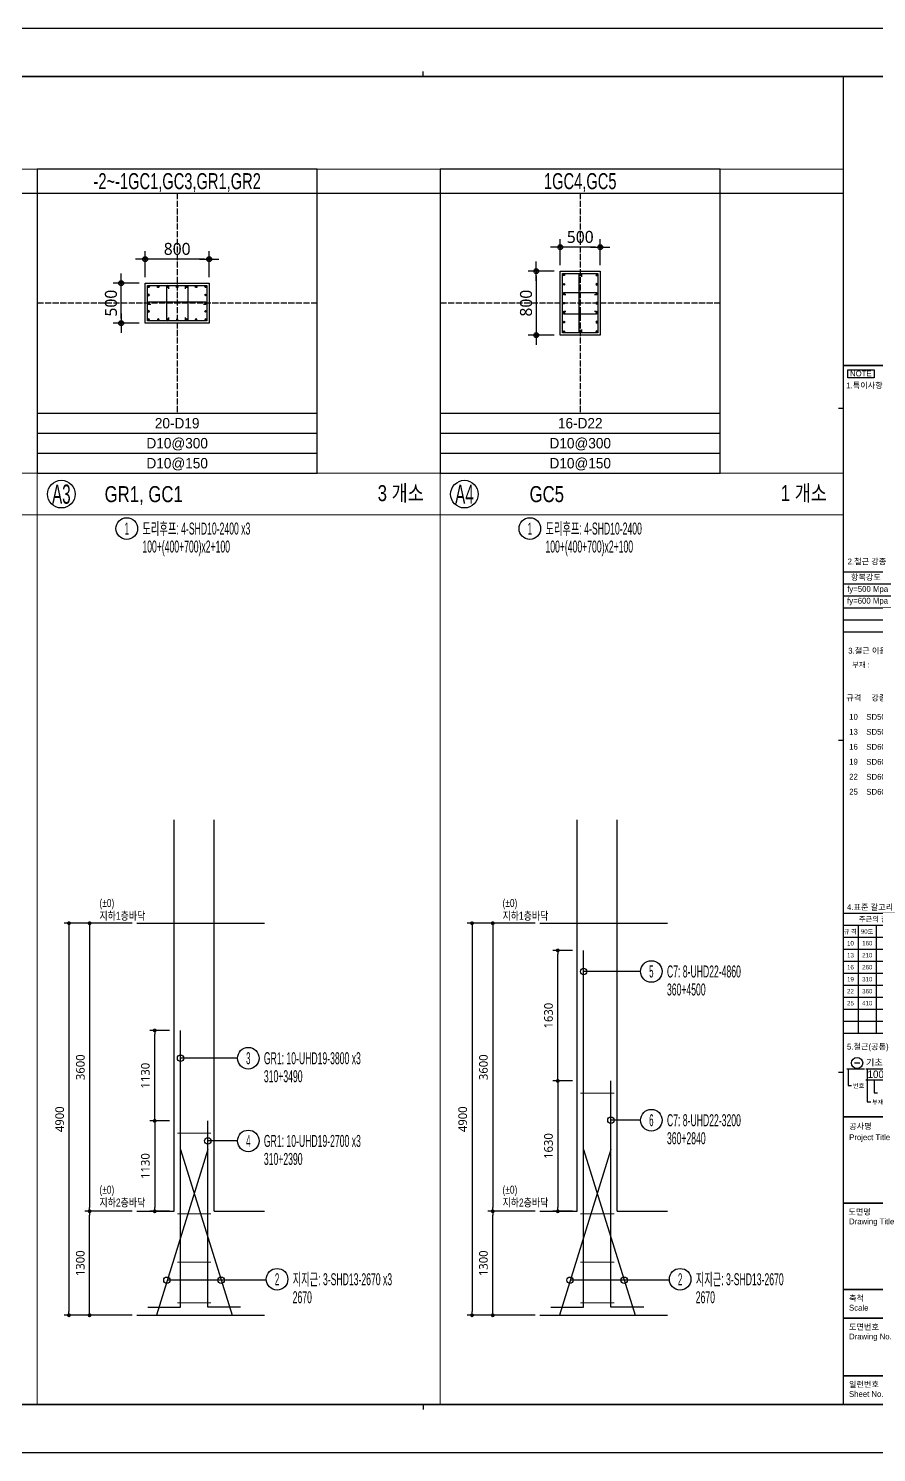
# Model space of a CAD drawing. Header units: millimetres. Extents: x 317501 to 814054, y -400799 to -14117.
# Drawn here: x 484742 to 495340, y -276652 to -258854 of the extents above; entities that cross this region are included whole.
import ezdxf
from ezdxf.enums import TextEntityAlignment as Align

# ---------------------------------------------------------------- set-up
doc = ezdxf.new("R2010")
doc.units = ezdxf.units.MM
doc.header["$LTSCALE"] = 38
doc.linetypes.add('HID', pattern=[2.5, 2, -0.5])
doc.layers.get('Defpoints').update_dxf_attribs({"color": 145})
for name, color, linetype in [('254', 254, 'Continuous'), ('AMAC-NO', 5, 'Continuous'), ('BAR', 2, 'Continuous'), ('BARR', 1, 'Continuous'), ('DIM', 7, 'Continuous'), ('EL4', 4, 'Continuous'), ('EL7', 7, 'Continuous'), ('EL8', 8, 'Continuous'), ('HOOP', 2, 'Continuous'), ('LEAD7', 7, 'Continuous'), ('RP_TAG', 7, 'Continuous'), ('XDIM', 7, 'Continuous'), ('XSTRUCT', 2, 'Continuous')]:
    doc.layers.add(name, color=color, linetype=linetype)
doc.layers.add('DEFPOINT', color=144, linetype='Continuous', plot=False)
for name, color, linetype, lineweight in [('Main Bar', 7, 'Continuous', 0), ('TEXT', 3, 'Continuous', 9), ('XTITLE', 22, 'Continuous', 0)]:
    doc.layers.add(name, color=color, linetype=linetype, lineweight=lineweight)
doc.styles.add('HYULL', font='Dotum.ttf')
doc.styles.add('ROMANS', font='malgun.ttf')
doc.styles.add('RPWK1', font='Dotum.ttf', dxfattribs={"bigfont": 'whgtxt.shx'})
doc.styles.add('XRebarSheet', font='Hmkmrhd_0.ttf')
doc.styles.add('돋음', font='Dotum.ttf')
doc.styles.add('맑은고딕', font='malgun.ttf')
doc.dimstyles.new('60(SUB-1.8)', dxfattribs={"dimscale": 60, "dimtxt": 1.8, "dimasz": 0.8, "dimexe": 1, "dimexo": 1, "dimgap": 1, "dimtad": 1, "dimdec": 0, "dimzin": 0, "dimdsep": 46, "dimtxsty": 'ROMANS', "dimblk": 'DOT', "dimcen": 1, "dimdle": 2, "dimclrd": 6, "dimclre": 6, "dimclrt": 7, "dimazin": 0, "dimtfac": 1, "dimtdec": 0, "dimtix": 1, "dimtmove": 2, "dimatfit": 3, "dimldrblk": 'DIMDOT', "dimfxl": 0, "dimtolj": 1, "dimtzin": 0, "dimarcsym": 0})
doc.dimstyles.new('DIM_30', dxfattribs={"dimscale": 30, "dimtxt": 3, "dimasz": 1.2, "dimexe": 2, "dimexo": 1.5, "dimgap": 1, "dimtad": 1, "dimdec": 0, "dimdsep": 46, "dimtxsty": '맑은고딕', "dimblk1": 'DIMDOT', "dimblk2": 'DIMDOT', "dimsah": 1, "dimcen": 1, "dimdle": 2, "dimclrd": 7, "dimclre": 7, "dimclrt": 3, "dimadec": 0, "dimazin": 0, "dimtfac": 1, "dimtdec": 0, "dimtix": 1, "dimtmove": 2, "dimatfit": 3, "dimldrblk": 'DIMDOT', "dimfxl": 0, "dimtolj": 1, "dimarcsym": 0})

# ---------------------------------------------------------------- blocks, each defined once
blk = doc.blocks.new('dhs_sheet2e')
at = {"color": 7}
for p, q in [((55508.9, 57331.7), (55508.9, 57531.5)), ((73013.1, 43498.2), (72813.3, 43498.2)), ((73013.1, 36694), (81003.6, 36694)), ((73013.1, 36194.6), (81003.6, 36194.6)), ((73013.1, 35695.2), (81003.6, 35695.2)), ((73013.1, 35195.8), (81003.6, 35195.8)), ((73013.1, 34696.4), (81003.6, 34696.4)), ((73013.1, 34197), (81003.6, 34197)), ((73013.1, 29664.7), (72813.3, 29664.7)), ((73477.6, 16230.5), (73697, 16230.5)), ((73013.1, 15831.2), (72813.3, 15831.2)), ((55508.9, 1997.6), (55508.9, 1797.9))]:
    blk.add_line(p, q, dxfattribs=at)
at = {"color": 7, "ltscale": 2}
for p, q in [((73013.1, 22471.6), (81003.6, 22471.6)), ((73013.1, 21972.2), (81003.6, 21972.2)), ((73637.3, 21972.2), (73637.3, 17477.6)), ((74386.4, 21972.2), (74386.4, 17477.6)), ((73013.1, 21472.8), (75135.6, 21472.8)), ((73013.1, 17477.6), (81003.6, 17477.6))]:
    blk.add_line(p, q, dxfattribs=at)
at = {"color": 1, "ltscale": 2}
for p, q in [((73160.8, 15979.6), (73897.2, 15979.6)), ((73217.3, 15979.6), (73217.3, 15288.3)), ((73955, 15979.6), (74769.1, 15979.6)), ((73955, 15525.5), (75020.4, 15525.5)), ((74011.5, 15979.6), (74011.5, 14611.4)), ((74296, 15525.5), (74296, 14991.1)), ((73217.3, 15288.3), (73361.3, 15288.3)), ((74296, 14991.1), (74440, 14991.1)), ((74011.5, 14611.4), (74155.5, 14611.4))]:
    blk.add_line(p, q, dxfattribs=at)
at = {"color": 30}
for p, q in [((73013.1, 6791.9), (81003.6, 6791.9)), ((73013.1, 5593.3), (81003.6, 5593.3)), ((73013.1, 3196.2), (81003.6, 3196.2))]:
    blk.add_line(p, q, dxfattribs=at)
at = {"color": 7}
for points in [[(84000, 0), (84000, 59329.4), (0, 59329.4), (0, 0)], [(73208.2, 45108.5), (74292.8, 45108.5), (74292.8, 44775), (73208.2, 44775)]]:
    blk.add_lwpolyline(points, close=True, dxfattribs=at)
at = {"color": 30, "const_width": 64.9}
blk.add_lwpolyline([(81003.6, 57331.7), (2996.4, 57331.7), (2996.4, 1997.6), (81003.6, 1997.6)], close=True, dxfattribs=at)
at = {"color": 30}
for points, const_width in [([(73013.1, 1997.6), (73013.1, 57331.7)], 64.9), ([(73013.1, 45291.6), (81003.6, 45291.6)], 64.9), ([(73013.1, 37482.7), (81003.6, 37482.7)], 1.25), ([(73013.1, 13983.4), (81003.6, 13983.4)], 64.9), ([(73013.1, 10387.6), (81003.6, 10387.6)], 64.9), ([(73013.1, 6791.9), (81003.6, 6791.9)], 64.9), ([(73013.1, 5593.3), (81003.6, 5593.3)], 64.9), ([(73013.1, 3196.2), (81003.6, 3196.2)], 64.9)]:
    blk.add_lwpolyline(points, dxfattribs=dict(at, const_width=const_width))
at = {"ltscale": 2, "const_width": 1.25}
for points in [[(73013.1, 36694), (73013.1, 34197)], [(73013.1, 33114.4), (73013.1, 32518)], [(73013.1, 31595.4), (73013.1, 23480)]]:
    blk.add_lwpolyline(points, dxfattribs=at)
at = {"color": 7, "const_width": 1.25}
for points in [[(73013.1, 33114.4), (81003.6, 33114.4)], [(73013.1, 32518), (81003.6, 32518)], [(73013.1, 31920), (81003.6, 31920)], [(73839.2, 31920), (73839.2, 23480)], [(73013.1, 30971.1), (81003.6, 30971.1)], [(73013.1, 30346.9), (81003.6, 30346.9)], [(73013.1, 29722.6), (81003.6, 29722.6)], [(73013.1, 29098.3), (81003.6, 29098.3)], [(73013.1, 28474.1), (81003.6, 28474.1)], [(73013.1, 27849.8), (81003.6, 27849.8)], [(73013.1, 27225.6), (81003.6, 27225.6)], [(73013.1, 26601.3), (81003.6, 26601.3)], [(73013.1, 25977.1), (81003.6, 25977.1)], [(73013.1, 25352.8), (81003.6, 25352.8)], [(73013.1, 24728.5), (81003.6, 24728.5)], [(73013.1, 24104.3), (81003.6, 24104.3)], [(73013.1, 23480), (81003.6, 23480)]]:
    blk.add_lwpolyline(points, dxfattribs=at)
at = {"color": 7, "linetype": 'Continuous'}
blk.add_circle((73588.4, 16228.7), 234.1, dxfattribs=at).dxf.unprotected_set("ltscale", 0)
at = {"color": 7, "style": 'XRebarSheet'}
for s, height, p in [('1.특이사항', 242.71, (73135.9, 44335.3)), ('NOTE', 242.71, (73292, 44833.7)), ('2.철근 강종', 242.71, (73193, 37000.1)), ('3.철근 이음/정착 길이', 242.711, (73219.2, 33284.8)), ('4.표준 갈고리', 242.71, (73168.2, 22602.8)), ('5.철근(공통)', 242.71, (73167, 16788))]:
    blk.add_text(s, height=height, dxfattribs=at).set_placement(p)
at = {"color": 3}
for s, height, style, p in [('항복강도', 242.71, 'XRebarSheet', (73329, 36346.4)), ('부재 :', 220, 'XRebarSheet', (73378.9, 32707.9)), ('규격', 242.71, 'XRebarSheet', (73138.4, 31320.7)), ('강종', 242.71, 'XRebarSheet', (74182, 31320.7)), ('주근의 갈고리 길이', 217.47, 'XRebarSheet', (73661.6, 22115.7)), ('규 격', 184.85, 'XRebarSheet', (73024.7, 21609.3)), ('90도', 184.85, 'XRebarSheet', (73743.9, 21612.7)), ('기초 : 1', 271.84, 'HYULL', (73958.2, 16112.5)), ('번호', 181.22, 'XRebarSheet', (73421.4, 15184.8)), ('부재명', 181.22, 'XRebarSheet', (74215.6, 14507.8))]:
    blk.add_text(s, height=height, dxfattribs=dict(at, style=style)).set_placement(p)
at = {"color": 3, "linetype": 'Continuous', "style": 'HYULL'}
e = blk.add_text('1000', height=312.13, dxfattribs=at)
e.set_placement((74023.5, 15760.5), align=Align.MIDDLE_LEFT)
e.dxf.unprotected_set("ltscale", 0)
at = {"color": 7, "style": 'XRebarSheet'}
for s, height, p in [('공사명', 241.63, (73259, 13591.6)), ('Project Title', 241.632, (73259, 13135.1)), ('도면명', 241.63, (73225, 10028.1)), ('Drawing Title', 241.632, (73252.8, 9628.5)), ('축척', 241.63, (73252.8, 6432.3)), ('Scale', 241.63, (73252.8, 6032.8)), ('도면번호', 241.63, (73252.8, 5233.8)), ('Drawing No.', 241.632, (73252.8, 4834.2)), ('일련번호', 241.63, (73252.8, 2836.6)), ('Sheet No.', 241.63, (73252.8, 2437.1))]:
    blk.add_text(s, height=height, dxfattribs=at).set_placement(p, align=Align.MIDDLE_LEFT)
blk = doc.blocks.new('zdfgarse')
at = {"color": 7, "ltscale": 2}
for p, q in [((18253, 5243), (18784, 5243)), ((18253, 5118), (18784, 5118)), ((18253, 4994), (18784, 4994)), ((18253, 4869), (18784, 4869)), ((18253, 4744), (18784, 4744)), ((18253, 4619), (18784, 4619)), ((18253, 4494), (18784, 4494))]:
    blk.add_line(p, q, dxfattribs=at)
at = {"color": 255, "xscale": 0.25, "yscale": 0.25, "zscale": 0.25}
blk.add_blockref('dhs_sheet2e', (0, 0), dxfattribs=at)
at = {"color": 3, "style": 'XRebarSheet'}
for s, p in [('fy=600 Mpa', (18293, 8842)), ('fy=500 Mpa', (18294, 8964))]:
    blk.add_text(s, height=60.7, dxfattribs=at).set_placement(p)
for s, height, p in [('10', 60.7, (18360, 7663)), ('SD500', 60.7, (18617, 7662)), ('13', 60.7, (18360, 7507)), ('SD500', 60.7, (18617, 7506)), ('16', 60.7, (18360, 7351)), ('SD600', 60.7, (18617, 7350)), ('19', 60.7, (18360, 7195)), ('SD600', 60.7, (18617, 7194)), ('22', 60.7, (18360, 7039)), ('SD600', 60.7, (18617, 7038)), ('25', 60.7, (18360, 6883)), ('SD600', 60.7, (18617, 6882)), ('10', 46.2, (18328, 5304)), ('13', 46.2, (18328, 5180)), ('210', 46.2, (18503, 5180)), ('160', 46.2, (18503, 5305)), ('16', 46.2, (18328, 5055)), ('260', 46.2, (18503, 5055)), ('19', 46.2, (18328, 4930)), ('310', 46.2, (18503, 4930)), ('22', 46.2, (18328, 4805)), ('360', 46.2, (18503, 4805)), ('25', 46.2, (18328, 4680)), ('410', 46.2, (18503, 4681))]:
    blk.add_text(s, height=height, dxfattribs=at).set_placement(p, align=Align.MIDDLE_CENTER)
blk = doc.blocks.new('DIMDOT')
at = {"layer": 'DIM', "linetype": 'Continuous'}
blk.add_line((-2, 0), (2, 0), dxfattribs=at)
for radius in [0.5, 0.25]:
    blk.add_circle((0, 0), radius, dxfattribs=at)
blk = doc.blocks.new('*D1324')
at = {"layer": 'Defpoints', "color": 0, "transparency": 16777216}
for p in [(507300, -134614), (507600, -134614), (507600, -135114)]:
    blk.add_point(p, dxfattribs=at)
at = {"layer": 'DIM', "color": 7, "lineweight": -2, "transparency": 16777216}
for p, q in [((507525, -134614), (507200, -134614)), ((507300, -135054), (507300, -134674)), ((507525, -135114), (507200, -135114))]:
    blk.add_line(p, q, dxfattribs=at)
at = {"layer": 'DIM', "color": 7, "lineweight": -2, "transparency": 16777216, "xscale": 60, "yscale": 60, "zscale": 60}
for p, rotation in [((507300, -134614), 90), ((507300, -135114), 270)]:
    blk.add_blockref('DIMDOT', p, dxfattribs=dict(at, rotation=rotation))
at = {"layer": 'DIM', "color": 3, "transparency": 16777216, "insert": (507173, -134864), "char_height": 150, "attachment_point": 5, "rotation": 90, "style": '맑은고딕'}
blk.add_mtext('\\A1;500', dxfattribs=at)
blk = doc.blocks.new('*D1325')
at = {"layer": 'Defpoints', "color": 0, "transparency": 16777216}
for p in [(507600, -134314), (507600, -134614), (508400, -134614)]:
    blk.add_point(p, dxfattribs=at)
at = {"layer": 'DIM', "color": 7, "lineweight": -2, "transparency": 16777216}
for p, q in [((507600, -134539), (507600, -134214)), ((508340, -134314), (507660, -134314)), ((508400, -134539), (508400, -134214))]:
    blk.add_line(p, q, dxfattribs=at)
at = {"layer": 'DIM', "color": 7, "lineweight": -2, "transparency": 16777216, "xscale": 60, "yscale": 60, "zscale": 60, "rotation": 180}
blk.add_blockref('DIMDOT', (507600, -134314), dxfattribs=at)
at = {"layer": 'DIM', "color": 7, "lineweight": -2, "transparency": 16777216, "xscale": 60, "yscale": 60, "zscale": 60}
blk.add_blockref('DIMDOT', (508400, -134314), dxfattribs=at)
at = {"layer": 'DIM', "color": 3, "transparency": 16777216, "insert": (508000, -134187), "char_height": 150, "attachment_point": 5, "style": '맑은고딕'}
blk.add_mtext('\\A1;800', dxfattribs=at)
blk = doc.blocks.new('BAR')
at = {"layer": 'BARR'}
h = blk.add_hatch(color=256, dxfattribs=at)
edge = h.paths.add_edge_path()
edge.add_arc((0, 0), 15, 0, 360)
blk.add_circle((0, 0), 15, dxfattribs=at)
blk = doc.blocks.new('보')
at = {"layer": 'DEFPOINT', "linetype": 'HID'}
for p, q in [((1750, -300), (1750, -3050)), ((3500, -1675), (0, -1675))]:
    blk.add_line(p, q, dxfattribs=at)
at = {"layer": 'EL7'}
for p, q in [((0, -300), (3500, -300)), ((0, -3050), (3500, -3050))]:
    blk.add_line(p, q, dxfattribs=at)
blk.add_lwpolyline([(0, 0), (0, -3800), (3500, -3800), (3500, 0)], close=True, dxfattribs=at)
at = {"layer": 'EL8'}
for p, q in [((0, -3300), (3500, -3300)), ((0, -3550), (3500, -3550))]:
    blk.add_line(p, q, dxfattribs=at)
blk = doc.blocks.new('_Dot')
at = {"color": 0, "linetype": 'ByBlock', "lineweight": -2}
blk.add_line((-0.5, 0), (-1, 0), dxfattribs=at)
at = {"color": 0, "linetype": 'ByBlock', "const_width": 0.5}
blk.add_lwpolyline([(-0.25, 0, 1), (0.25, 0, 1)], format="xyb", close=True, dxfattribs=at)
blk = doc.blocks.new('*D1508')
at = {"layer": 'Defpoints', "color": 0, "linetype": 'Continuous', "transparency": 16777216}
for p in [(486096, -270037), (485248, -274937), (486096, -274937)]:
    blk.add_point(p, dxfattribs=at).dxf.unprotected_set("ltscale", 0)
at = {"layer": 'XDIM', "color": 6, "linetype": 'Continuous', "lineweight": -2, "transparency": 16777216}
for p, q in [((486036, -270037), (485188, -270037)), ((485248, -270085), (485248, -274889)), ((486036, -274937), (485188, -274937))]:
    blk.add_line(p, q, dxfattribs=at).dxf.unprotected_set("ltscale", 0)
at = {"layer": 'XDIM', "color": 6, "linetype": 'Continuous', "lineweight": -2, "transparency": 16777216, "xscale": 48, "yscale": 48, "zscale": 48}
for p, rotation in [((485248, -270037), 90), ((485248, -274937), 270)]:
    blk.add_blockref('_Dot', p, dxfattribs=dict(at, rotation=rotation)).dxf.unprotected_set("ltscale", 0)
at = {"layer": 'XDIM', "color": 7, "linetype": 'Continuous', "transparency": 16777216, "insert": (485132, -272487), "char_height": 108, "attachment_point": 5, "rotation": 90, "style": 'ROMANS'}
blk.add_mtext('\\A1;4900', dxfattribs=at).dxf.unprotected_set("ltscale", 0)
blk = doc.blocks.new('*D1509')
at = {"layer": 'Defpoints', "color": 0, "linetype": 'Continuous', "transparency": 16777216}
for p in [(486096, -270037), (485506, -273637), (486096, -273637)]:
    blk.add_point(p, dxfattribs=at).dxf.unprotected_set("ltscale", 0)
at = {"layer": 'XDIM', "color": 6, "linetype": 'Continuous', "lineweight": -2, "transparency": 16777216}
for p, q in [((486036, -270037), (485446, -270037)), ((485506, -270085), (485506, -273589)), ((486036, -273637), (485446, -273637))]:
    blk.add_line(p, q, dxfattribs=at).dxf.unprotected_set("ltscale", 0)
at = {"layer": 'XDIM', "color": 6, "linetype": 'Continuous', "lineweight": -2, "transparency": 16777216, "xscale": 48, "yscale": 48, "zscale": 48}
for p, rotation in [((485506, -270037), 90), ((485506, -273637), 270)]:
    blk.add_blockref('_Dot', p, dxfattribs=dict(at, rotation=rotation)).dxf.unprotected_set("ltscale", 0)
at = {"layer": 'XDIM', "color": 7, "linetype": 'Continuous', "transparency": 16777216, "insert": (485391, -271837), "char_height": 108, "attachment_point": 5, "rotation": 90, "style": 'ROMANS'}
blk.add_mtext('\\A1;3600', dxfattribs=at).dxf.unprotected_set("ltscale", 0)
blk = doc.blocks.new('*D1510')
at = {"layer": 'Defpoints', "color": 0, "linetype": 'Continuous', "transparency": 16777216}
for p in [(485506, -273637), (486096, -273637), (486096, -274937)]:
    blk.add_point(p, dxfattribs=at).dxf.unprotected_set("ltscale", 0)
at = {"layer": 'XDIM', "color": 6, "linetype": 'Continuous', "lineweight": -2, "transparency": 16777216}
for p, q in [((486036, -273637), (485446, -273637)), ((485506, -274889), (485506, -273685)), ((486036, -274937), (485446, -274937))]:
    blk.add_line(p, q, dxfattribs=at).dxf.unprotected_set("ltscale", 0)
at = {"layer": 'XDIM', "color": 6, "linetype": 'Continuous', "lineweight": -2, "transparency": 16777216, "xscale": 48, "yscale": 48, "zscale": 48}
for p, rotation in [((485506, -273637), 90), ((485506, -274937), 270)]:
    blk.add_blockref('_Dot', p, dxfattribs=dict(at, rotation=rotation)).dxf.unprotected_set("ltscale", 0)
at = {"layer": 'XDIM', "color": 7, "linetype": 'Continuous', "transparency": 16777216, "insert": (485390, -274287), "char_height": 108, "attachment_point": 5, "rotation": 90, "style": 'ROMANS'}
blk.add_mtext('\\A1;1300', dxfattribs=at).dxf.unprotected_set("ltscale", 0)
blk = doc.blocks.new('*D1511')
at = {"layer": 'Defpoints', "color": 0, "linetype": 'Continuous', "transparency": 16777216}
for p in [(486563, -272507), (486320, -273637), (486563, -273637)]:
    blk.add_point(p, dxfattribs=at).dxf.unprotected_set("ltscale", 0)
at = {"layer": 'XDIM', "color": 6, "linetype": 'Continuous', "lineweight": -2, "transparency": 16777216}
for p, q in [((486503, -272507), (486260, -272507)), ((486320, -272555), (486320, -273589)), ((486503, -273637), (486260, -273637))]:
    blk.add_line(p, q, dxfattribs=at).dxf.unprotected_set("ltscale", 0)
at = {"layer": 'XDIM', "color": 6, "linetype": 'Continuous', "lineweight": -2, "transparency": 16777216, "xscale": 48, "yscale": 48, "zscale": 48}
for p, rotation in [((486320, -272507), 90), ((486320, -273637), 270)]:
    blk.add_blockref('_Dot', p, dxfattribs=dict(at, rotation=rotation)).dxf.unprotected_set("ltscale", 0)
at = {"layer": 'XDIM', "color": 7, "linetype": 'Continuous', "transparency": 16777216, "insert": (486203, -273072), "char_height": 108, "attachment_point": 5, "rotation": 90, "style": 'ROMANS'}
blk.add_mtext('\\A1;1130', dxfattribs=at).dxf.unprotected_set("ltscale", 0)
blk = doc.blocks.new('*D1512')
at = {"layer": 'Defpoints', "color": 0, "linetype": 'Continuous', "transparency": 16777216}
for p in [(486320, -271377), (486563, -271377), (486563, -272507)]:
    blk.add_point(p, dxfattribs=at).dxf.unprotected_set("ltscale", 0)
at = {"layer": 'XDIM', "color": 6, "linetype": 'Continuous', "lineweight": -2, "transparency": 16777216}
for p, q in [((486503, -271377), (486260, -271377)), ((486320, -272459), (486320, -271425)), ((486503, -272507), (486260, -272507))]:
    blk.add_line(p, q, dxfattribs=at).dxf.unprotected_set("ltscale", 0)
at = {"layer": 'XDIM', "color": 6, "linetype": 'Continuous', "lineweight": -2, "transparency": 16777216, "xscale": 48, "yscale": 48, "zscale": 48}
for p, rotation in [((486320, -271377), 90), ((486320, -272507), 270)]:
    blk.add_blockref('_Dot', p, dxfattribs=dict(at, rotation=rotation)).dxf.unprotected_set("ltscale", 0)
at = {"layer": 'XDIM', "color": 7, "linetype": 'Continuous', "transparency": 16777216, "insert": (486203, -271942), "char_height": 108, "attachment_point": 5, "rotation": 90, "style": 'ROMANS'}
blk.add_mtext('\\A1;1130', dxfattribs=at).dxf.unprotected_set("ltscale", 0)
blk = doc.blocks.new('*D1467')
at = {"layer": 'Defpoints', "color": 0, "transparency": 16777216}
for p in [(518250, -140364), (517950, -141164), (518250, -141164)]:
    blk.add_point(p, dxfattribs=at)
at = {"layer": 'DIM', "color": 7, "lineweight": -2, "transparency": 16777216}
for p, q in [((518175, -140364), (517850, -140364)), ((517950, -140424), (517950, -141104)), ((518175, -141164), (517850, -141164))]:
    blk.add_line(p, q, dxfattribs=at)
at = {"layer": 'DIM', "color": 7, "lineweight": -2, "transparency": 16777216, "xscale": 60, "yscale": 60, "zscale": 60}
for p, rotation in [((517950, -140364), 90), ((517950, -141164), 270)]:
    blk.add_blockref('DIMDOT', p, dxfattribs=dict(at, rotation=rotation))
at = {"layer": 'DIM', "color": 3, "transparency": 16777216, "insert": (517823, -140764), "char_height": 150, "attachment_point": 5, "rotation": 90, "style": '맑은고딕'}
blk.add_mtext('\\A1;800', dxfattribs=at)
blk = doc.blocks.new('*D1468')
at = {"layer": 'Defpoints', "color": 0, "transparency": 16777216}
for p in [(518250, -140064), (518250, -140364), (518750, -140364)]:
    blk.add_point(p, dxfattribs=at)
at = {"layer": 'DIM', "color": 7, "lineweight": -2, "transparency": 16777216}
for p, q in [((518250, -140289), (518250, -139964)), ((518690, -140064), (518310, -140064)), ((518750, -140289), (518750, -139964))]:
    blk.add_line(p, q, dxfattribs=at)
at = {"layer": 'DIM', "color": 7, "lineweight": -2, "transparency": 16777216, "xscale": 60, "yscale": 60, "zscale": 60, "rotation": 180}
blk.add_blockref('DIMDOT', (518250, -140064), dxfattribs=at)
at = {"layer": 'DIM', "color": 7, "lineweight": -2, "transparency": 16777216, "xscale": 60, "yscale": 60, "zscale": 60}
blk.add_blockref('DIMDOT', (518750, -140064), dxfattribs=at)
at = {"layer": 'DIM', "color": 3, "transparency": 16777216, "insert": (518500, -139937), "char_height": 150, "attachment_point": 5, "style": '맑은고딕'}
blk.add_mtext('\\A1;500', dxfattribs=at)
blk = doc.blocks.new('*D1513')
at = {"layer": 'Defpoints', "color": 0, "linetype": 'Continuous', "transparency": 16777216}
for p in [(491133, -270037), (490285, -274937), (491133, -274937)]:
    blk.add_point(p, dxfattribs=at).dxf.unprotected_set("ltscale", 0)
at = {"layer": 'XDIM', "color": 6, "linetype": 'Continuous', "lineweight": -2, "transparency": 16777216}
for p, q in [((491073, -270037), (490225, -270037)), ((490285, -270085), (490285, -274889)), ((491073, -274937), (490225, -274937))]:
    blk.add_line(p, q, dxfattribs=at).dxf.unprotected_set("ltscale", 0)
at = {"layer": 'XDIM', "color": 6, "linetype": 'Continuous', "lineweight": -2, "transparency": 16777216, "xscale": 48, "yscale": 48, "zscale": 48}
for p, rotation in [((490285, -270037), 90), ((490285, -274937), 270)]:
    blk.add_blockref('_Dot', p, dxfattribs=dict(at, rotation=rotation)).dxf.unprotected_set("ltscale", 0)
at = {"layer": 'XDIM', "color": 7, "linetype": 'Continuous', "transparency": 16777216, "insert": (490169, -272487), "char_height": 108, "attachment_point": 5, "rotation": 90, "style": 'ROMANS'}
blk.add_mtext('\\A1;4900', dxfattribs=at).dxf.unprotected_set("ltscale", 0)
blk = doc.blocks.new('*D1514')
at = {"layer": 'Defpoints', "color": 0, "linetype": 'Continuous', "transparency": 16777216}
for p in [(491133, -270037), (490544, -273637), (491133, -273637)]:
    blk.add_point(p, dxfattribs=at).dxf.unprotected_set("ltscale", 0)
at = {"layer": 'XDIM', "color": 6, "linetype": 'Continuous', "lineweight": -2, "transparency": 16777216}
for p, q in [((491073, -270037), (490484, -270037)), ((490544, -270085), (490544, -273589)), ((491073, -273637), (490484, -273637))]:
    blk.add_line(p, q, dxfattribs=at).dxf.unprotected_set("ltscale", 0)
at = {"layer": 'XDIM', "color": 6, "linetype": 'Continuous', "lineweight": -2, "transparency": 16777216, "xscale": 48, "yscale": 48, "zscale": 48}
for p, rotation in [((490544, -270037), 90), ((490544, -273637), 270)]:
    blk.add_blockref('_Dot', p, dxfattribs=dict(at, rotation=rotation)).dxf.unprotected_set("ltscale", 0)
at = {"layer": 'XDIM', "color": 7, "linetype": 'Continuous', "transparency": 16777216, "insert": (490428, -271837), "char_height": 108, "attachment_point": 5, "rotation": 90, "style": 'ROMANS'}
blk.add_mtext('\\A1;3600', dxfattribs=at).dxf.unprotected_set("ltscale", 0)
blk = doc.blocks.new('*D1515')
at = {"layer": 'Defpoints', "color": 0, "linetype": 'Continuous', "transparency": 16777216}
for p in [(490544, -273637), (491133, -273637), (491133, -274937)]:
    blk.add_point(p, dxfattribs=at).dxf.unprotected_set("ltscale", 0)
at = {"layer": 'XDIM', "color": 6, "linetype": 'Continuous', "lineweight": -2, "transparency": 16777216}
for p, q in [((491073, -273637), (490484, -273637)), ((490544, -274889), (490544, -273685)), ((491073, -274937), (490484, -274937))]:
    blk.add_line(p, q, dxfattribs=at).dxf.unprotected_set("ltscale", 0)
at = {"layer": 'XDIM', "color": 6, "linetype": 'Continuous', "lineweight": -2, "transparency": 16777216, "xscale": 48, "yscale": 48, "zscale": 48}
for p, rotation in [((490544, -273637), 90), ((490544, -274937), 270)]:
    blk.add_blockref('_Dot', p, dxfattribs=dict(at, rotation=rotation)).dxf.unprotected_set("ltscale", 0)
at = {"layer": 'XDIM', "color": 7, "linetype": 'Continuous', "transparency": 16777216, "insert": (490428, -274287), "char_height": 108, "attachment_point": 5, "rotation": 90, "style": 'ROMANS'}
blk.add_mtext('\\A1;1300', dxfattribs=at).dxf.unprotected_set("ltscale", 0)
blk = doc.blocks.new('*D1516')
at = {"layer": 'Defpoints', "color": 0, "linetype": 'Continuous', "transparency": 16777216}
for p in [(491600, -272007), (491357, -273637), (491600, -273637)]:
    blk.add_point(p, dxfattribs=at).dxf.unprotected_set("ltscale", 0)
at = {"layer": 'XDIM', "color": 6, "linetype": 'Continuous', "lineweight": -2, "transparency": 16777216}
for p, q in [((491540, -272007), (491297, -272007)), ((491357, -272055), (491357, -273589)), ((491540, -273637), (491297, -273637))]:
    blk.add_line(p, q, dxfattribs=at).dxf.unprotected_set("ltscale", 0)
at = {"layer": 'XDIM', "color": 6, "linetype": 'Continuous', "lineweight": -2, "transparency": 16777216, "xscale": 48, "yscale": 48, "zscale": 48}
for p, rotation in [((491357, -272007), 90), ((491357, -273637), 270)]:
    blk.add_blockref('_Dot', p, dxfattribs=dict(at, rotation=rotation)).dxf.unprotected_set("ltscale", 0)
at = {"layer": 'XDIM', "color": 7, "linetype": 'Continuous', "transparency": 16777216, "insert": (491241, -272822), "char_height": 108, "attachment_point": 5, "rotation": 90, "style": 'ROMANS'}
blk.add_mtext('\\A1;1630', dxfattribs=at).dxf.unprotected_set("ltscale", 0)
blk = doc.blocks.new('*D1517')
at = {"layer": 'Defpoints', "color": 0, "linetype": 'Continuous', "transparency": 16777216}
for p in [(491357, -270377), (491600, -270377), (491600, -272007)]:
    blk.add_point(p, dxfattribs=at).dxf.unprotected_set("ltscale", 0)
at = {"layer": 'XDIM', "color": 6, "linetype": 'Continuous', "lineweight": -2, "transparency": 16777216}
for p, q in [((491540, -270377), (491297, -270377)), ((491357, -271959), (491357, -270425)), ((491540, -272007), (491297, -272007))]:
    blk.add_line(p, q, dxfattribs=at).dxf.unprotected_set("ltscale", 0)
at = {"layer": 'XDIM', "color": 6, "linetype": 'Continuous', "lineweight": -2, "transparency": 16777216, "xscale": 48, "yscale": 48, "zscale": 48}
for p, rotation in [((491357, -270377), 90), ((491357, -272007), 270)]:
    blk.add_blockref('_Dot', p, dxfattribs=dict(at, rotation=rotation)).dxf.unprotected_set("ltscale", 0)
at = {"layer": 'XDIM', "color": 7, "linetype": 'Continuous', "transparency": 16777216, "insert": (491241, -271192), "char_height": 108, "attachment_point": 5, "rotation": 90, "style": 'ROMANS'}
blk.add_mtext('\\A1;1630', dxfattribs=at).dxf.unprotected_set("ltscale", 0)
blk = doc.blocks.new('*U1518', base_point=(487355.1432, -271724.2849))
at = {"layer": 'RP_TAG', "color": 0, "linetype": 'Continuous', "ltscale": 100}
blk.add_circle((487489.1432, -271724.2849), 135, dxfattribs=at)
at = {"layer": 'RP_TAG', "color": 0, "linetype": 'Continuous', "ltscale": 100, "style": 'RPWK1', "width": 0.5}
blk.add_text('3', height=150, dxfattribs=at).set_placement((487489.1432, -271724.2849), align=Align.MIDDLE_CENTER)
at = {"layer": 'RP_TAG', "color": 0, "linetype": 'Continuous', "ltscale": 100, "style": 'RPWK1', "width": 0.55}
for s, p in [('GR1: 10-UHD19-3800 x3', (487684.1432, -271724.2849)), ('310+3490', (487684.1432, -271949.2849))]:
    blk.add_text(s, height=150, dxfattribs=at).set_placement(p, align=Align.MIDDLE_LEFT)
blk = doc.blocks.new('*U1519', base_point=(487355.1432, -272758.0674))
at = {"layer": 'RP_TAG', "color": 0, "linetype": 'Continuous', "ltscale": 100}
blk.add_circle((487489.1432, -272758.0674), 135, dxfattribs=at)
at = {"layer": 'RP_TAG', "color": 0, "linetype": 'Continuous', "ltscale": 100, "style": 'RPWK1', "width": 0.5}
blk.add_text('4', height=150, dxfattribs=at).set_placement((487489.1432, -272758.0674), align=Align.MIDDLE_CENTER)
at = {"layer": 'RP_TAG', "color": 0, "linetype": 'Continuous', "ltscale": 100, "style": 'RPWK1', "width": 0.55}
for s, p in [('GR1: 10-UHD19-2700 x3', (487684.1432, -272758.0674)), ('310+2390', (487684.1432, -272983.0674))]:
    blk.add_text(s, height=150, dxfattribs=at).set_placement(p, align=Align.MIDDLE_LEFT)
blk = doc.blocks.new('*U1520', base_point=(490873.8068, -265103.9361))
at = {"layer": 'RP_TAG', "color": 0, "linetype": 'Continuous', "ltscale": 100}
blk.add_circle((491007.8068, -265103.9361), 135, dxfattribs=at)
at = {"layer": 'RP_TAG', "color": 0, "linetype": 'Continuous', "ltscale": 100, "style": 'RPWK1', "width": 0.55}
for s, p in [('도리후프: 4-SHD10-2400', (491202.8068, -265103.9361)), ('100+(400+700)x2+100', (491202.8068, -265328.9361))]:
    blk.add_text(s, height=150, dxfattribs=at).set_placement(p, align=Align.MIDDLE_LEFT)
at = {"layer": 'RP_TAG', "color": 0, "linetype": 'Continuous', "ltscale": 100, "style": 'RPWK1', "width": 0.5}
blk.add_text('1', height=150, dxfattribs=at).set_placement((491007.8068, -265103.9361), align=Align.MIDDLE_CENTER)
blk = doc.blocks.new('*U1521', base_point=(485836.5085, -265103.9361))
at = {"layer": 'RP_TAG', "color": 0, "linetype": 'Continuous', "ltscale": 100}
blk.add_circle((485970.5085, -265103.9361), 135, dxfattribs=at)
at = {"layer": 'RP_TAG', "color": 0, "linetype": 'Continuous', "ltscale": 100, "style": 'RPWK1', "width": 0.55}
for s, p in [('도리후프: 4-SHD10-2400 x3', (486165.5085, -265103.9361)), ('100+(400+700)x2+100', (486165.5085, -265328.9361))]:
    blk.add_text(s, height=150, dxfattribs=at).set_placement(p, align=Align.MIDDLE_LEFT)
at = {"layer": 'RP_TAG', "color": 0, "linetype": 'Continuous', "ltscale": 100, "style": 'RPWK1', "width": 0.5}
blk.add_text('1', height=150, dxfattribs=at).set_placement((485970.5085, -265103.9361), align=Align.MIDDLE_CENTER)
blk = doc.blocks.new('*U1524', base_point=(492752.0677, -274486.8378))
at = {"layer": 'RP_TAG', "color": 0, "linetype": 'Continuous', "ltscale": 100}
blk.add_circle((492886.0677, -274486.8378), 135, dxfattribs=at)
at = {"layer": 'RP_TAG', "color": 0, "linetype": 'Continuous', "ltscale": 100, "style": 'RPWK1', "width": 0.5}
blk.add_text('2', height=150, dxfattribs=at).set_placement((492886.0677, -274486.8378), align=Align.MIDDLE_CENTER)
at = {"layer": 'RP_TAG', "color": 0, "linetype": 'Continuous', "ltscale": 100, "style": 'RPWK1', "width": 0.55}
for s, p in [('지지근: 3-SHD13-2670', (493081.0677, -274486.8378)), ('2670', (493081.0677, -274711.8378))]:
    blk.add_text(s, height=150, dxfattribs=at).set_placement(p, align=Align.MIDDLE_LEFT)
blk = doc.blocks.new('*U1525', base_point=(487714.7694, -274486.8378))
at = {"layer": 'RP_TAG', "color": 0, "linetype": 'Continuous', "ltscale": 100}
blk.add_circle((487848.7694, -274486.8378), 135, dxfattribs=at)
at = {"layer": 'RP_TAG', "color": 0, "linetype": 'Continuous', "ltscale": 100, "style": 'RPWK1', "width": 0.5}
blk.add_text('2', height=150, dxfattribs=at).set_placement((487848.7694, -274486.8378), align=Align.MIDDLE_CENTER)
at = {"layer": 'RP_TAG', "color": 0, "linetype": 'Continuous', "ltscale": 100, "style": 'RPWK1', "width": 0.55}
for s, p in [('지지근: 3-SHD13-2670 x3', (488043.7694, -274486.8378)), ('2670', (488043.7694, -274711.8378))]:
    blk.add_text(s, height=150, dxfattribs=at).set_placement(p, align=Align.MIDDLE_LEFT)
blk = doc.blocks.new('*U1528', base_point=(492392.4415, -270639.8969))
at = {"layer": 'RP_TAG', "color": 0, "linetype": 'Continuous', "ltscale": 100}
blk.add_circle((492526.4415, -270639.8969), 135, dxfattribs=at)
at = {"layer": 'RP_TAG', "color": 0, "linetype": 'Continuous', "ltscale": 100, "style": 'RPWK1', "width": 0.5}
blk.add_text('5', height=150, dxfattribs=at).set_placement((492526.4415, -270639.8969), align=Align.MIDDLE_CENTER)
at = {"layer": 'RP_TAG', "color": 0, "linetype": 'Continuous', "ltscale": 100, "style": 'RPWK1', "width": 0.55}
for s, p in [('C7: 8-UHD22-4860', (492721.4415, -270639.8969)), ('360+4500', (492721.4415, -270864.8969))]:
    blk.add_text(s, height=150, dxfattribs=at).set_placement(p, align=Align.MIDDLE_LEFT)
blk = doc.blocks.new('*U1531', base_point=(492392.4415, -272499.3454))
at = {"layer": 'RP_TAG', "color": 0, "linetype": 'Continuous', "ltscale": 100}
blk.add_circle((492526.4415, -272499.3454), 135, dxfattribs=at)
at = {"layer": 'RP_TAG', "color": 0, "linetype": 'Continuous', "ltscale": 100, "style": 'RPWK1', "width": 0.5}
blk.add_text('6', height=150, dxfattribs=at).set_placement((492526.4415, -272499.3454), align=Align.MIDDLE_CENTER)
at = {"layer": 'RP_TAG', "color": 0, "linetype": 'Continuous', "ltscale": 100, "style": 'RPWK1', "width": 0.55}
for s, p in [('C7: 8-UHD22-3200', (492721.4415, -272499.3454)), ('360+2840', (492721.4415, -272724.3454))]:
    blk.add_text(s, height=150, dxfattribs=at).set_placement(p, align=Align.MIDDLE_LEFT)
blk = doc.blocks.new('sdhsths')
at = {"layer": 'BAR'}
blk.add_lwpolyline([(2120, 1905), (1380, 1905), (1380, 2345), (2120, 2345)], close=True, dxfattribs=at)
at = {"layer": 'EL4'}
blk.add_lwpolyline([(1350, 1875), (1350, 2375), (2150, 2375), (2150, 1875)], close=True, dxfattribs=at)
at = {"layer": 'HOOP'}
for points in [[(1646.7, 2305), (1646.7, 2330, 1), (1616.7, 2330), (1616.7, 1920, 1), (1646.7, 1920), (1646.7, 1945)], [(1853.3, 2305), (1853.3, 2330, -1), (1883.3, 2330), (1883.3, 1920, -1), (1853.3, 1920), (1853.3, 1945)], [(1420, 2110), (1395, 2110, -1), (1395, 2140), (2105, 2140, -1), (2105, 2110), (2080, 2110)]]:
    blk.add_lwpolyline(points, format="xyb", dxfattribs=at)
at = {"layer": 'BAR', "xscale": 0.6666666666666666, "yscale": 0.6666666666666666, "zscale": 0.6666666666666666, "rotation": 180}
for p in [(1395, 2330), (1513.3, 2330), (1631.7, 2330), (1750, 2330), (1868.3, 2330), (1986.7, 2330), (2105, 2330)]:
    blk.add_blockref('BAR', p, dxfattribs=at)
at = {"layer": 'BAR', "yscale": 0.6666666666666666, "zscale": 0.6666666666666666}
for p, xscale in [((1395, 2227.5), -0.6666666666666666), ((2105, 2227.5), 0.6666666666666666), ((1395, 2125), -0.6666666666666666), ((1395, 2022.5), -0.6666666666666666), ((2105, 2125), 0.6666666666666666), ((2105, 2022.5), 0.6666666666666666), ((1395, 1920), -0.6666666666666666), ((1513.3, 1920), -0.6666666666666666), ((1631.7, 1920), -0.6666666666666666), ((1750, 1920), -0.6666666666666666), ((1868.3, 1920), -0.6666666666666666), ((1986.7, 1920), -0.6666666666666666), ((2105, 1920), -0.6666666666666666)]:
    blk.add_blockref('BAR', p, dxfattribs=dict(at, xscale=xscale))
at = {"layer": 'EL7'}
blk.add_blockref('보', (0, 3800), dxfattribs=at)
at = {"layer": 'TEXT', "color": 6, "style": '돋음', "width": 0.7}
blk.add_text('-2~-1GC1,GC3,GR1,GR2', height=200, dxfattribs=at).set_placement((1750, 3650), align=Align.MIDDLE_CENTER)
at = {"layer": 'TEXT', "style": '돋음'}
for s, p in [('20-D19', (1750, 625)), ('D10@300', (1750, 375)), ('D10@150', (1750, 125))]:
    blk.add_text(s, height=130, dxfattribs=at).set_placement(p, align=Align.MIDDLE_CENTER)
at = {"layer": 'DIM'}
dim = blk.add_linear_dim(base=(1350, 2675), p1=(2150, 2375), p2=(1350, 2375), dimstyle='DIM_30', override={"dimscale": 50}, dxfattribs=at)
dim.commit()
dim.dimension.update_dxf_attribs({"geometry": '*D1325', "text_midpoint": (1750, 2802.5), "insert": (-506250.1, 136989.4)})
dim = blk.add_linear_dim(base=(1050, 2375), p1=(1350, 1875), p2=(1350, 2375), angle=270, dimstyle='DIM_30', override={"dimscale": 50}, dxfattribs=at)
dim.commit()
dim.dimension.update_dxf_attribs({"geometry": '*D1324', "text_midpoint": (922.5, 2125), "insert": (-506250.1, 136989.4)})
blk = doc.blocks.new('Sddhsrjhsrase')
at = {"layer": 'BAR'}
blk.add_lwpolyline([(1970, 2495), (1970, 1755), (1530, 1755), (1530, 2495)], close=True, dxfattribs=at)
at = {"layer": 'EL4'}
blk.add_lwpolyline([(2000, 1725), (1500, 1725), (1500, 2525), (2000, 2525)], close=True, dxfattribs=at)
at = {"layer": 'HOOP'}
for points in [[(1765, 1795), (1765, 1770, -1), (1735, 1770), (1735, 2480, -1), (1765, 2480), (1765, 2455)], [(1570, 2228.3), (1545, 2228.3, -1), (1545, 2258.3), (1955, 2258.3, -1), (1955, 2228.3), (1930, 2228.3)], [(1570, 2021.7), (1545, 2021.7, 1), (1545, 1991.7), (1955, 1991.7, 1), (1955, 2021.7), (1930, 2021.7)]]:
    blk.add_lwpolyline(points, format="xyb", dxfattribs=at)
at = {"layer": 'BAR', "yscale": 0.6666666666666666, "zscale": 0.6666666666666666}
for p, xscale, rotation in [((1545, 2480), 0.6666666666666666, 270), ((1545, 2361.7), 0.6666666666666666, 270), ((1750, 2480), 0.6666666666666666, 90), ((1955, 2480), -0.6666666666666666, 90), ((1955, 2361.7), -0.6666666666666666, 90), ((1545, 2243.3), 0.6666666666666666, 270), ((1955, 2243.3), -0.6666666666666666, 90), ((1545, 2125), 0.6666666666666666, 270), ((1545, 2006.7), 0.6666666666666666, 270), ((1955, 2125), -0.6666666666666666, 90), ((1955, 2006.7), -0.6666666666666666, 90), ((1545, 1888.3), 0.6666666666666666, 270), ((1545, 1770), 0.6666666666666666, 270), ((1750, 1770), -0.6666666666666666, 90), ((1955, 1888.3), -0.6666666666666666, 90), ((1955, 1770), -0.6666666666666666, 90)]:
    blk.add_blockref('BAR', p, dxfattribs=dict(at, xscale=xscale, rotation=rotation))
at = {"layer": 'EL7'}
blk.add_blockref('보', (0, 3800), dxfattribs=at)
at = {"layer": 'TEXT', "color": 6, "style": '돋음', "width": 0.7}
blk.add_text('1GC4,GC5', height=200, dxfattribs=at).set_placement((1750, 3650), align=Align.MIDDLE_CENTER)
at = {"layer": 'TEXT', "style": '돋음'}
for s, p in [('16-D22', (1750, 625)), ('D10@300', (1750, 375)), ('D10@150', (1750, 125))]:
    blk.add_text(s, height=130, dxfattribs=at).set_placement(p, align=Align.MIDDLE_CENTER)
at = {"layer": 'DIM'}
dim = blk.add_linear_dim(base=(1500, 2825), p1=(2000, 2525), p2=(1500, 2525), dimstyle='DIM_30', override={"dimscale": 50}, dxfattribs=at)
dim.commit()
dim.dimension.update_dxf_attribs({"geometry": '*D1468', "text_midpoint": (1750, 2952.5), "insert": (-516750.1, 142889.3)})
dim = blk.add_linear_dim(base=(1200, 1725), p1=(1500, 2525), p2=(1500, 1725), angle=90, dimstyle='DIM_30', override={"dimscale": 50}, dxfattribs=at)
dim.commit()
dim.dimension.update_dxf_attribs({"geometry": '*D1467', "text_midpoint": (1072.5, 2125), "insert": (-516750.1, 142889.3)})

msp = doc.modelspace()

# ---------------------------------------------------------------- linework, layer by layer
at = {"layer": '254', "color": 4, "linetype": 'Continuous'}
for p, q in [((492391.4, -270639.9), (491680.3, -270639.9)), ((487354.1, -271724.3), (486643, -271724.3)), ((492391.4, -272499.3), (492020.3, -272499.3)), ((487354.1, -272758.1), (486983, -272758.1)), ((487714.4, -274498.9), (486476.1, -274498.9)), ((492751.7, -274498.9), (491513.4, -274498.9))]:
    msp.add_line(p, q, dxfattribs=at)
for centre in [(491680.3, -270639.9), (486643, -271724.3), (492020.3, -272499.3), (486983, -272758.1), (486471.9, -274498.9), (487150, -274498.9), (491509.2, -274498.9), (492187.3, -274498.9)]:
    msp.add_circle(centre, 40, dxfattribs=at)
at = {"layer": 'AMAC-NO', "color": 2}
for centre in [(485153.1, -264673.7), (490190.4, -264673.7)]:
    msp.add_circle(centre, 172.8, dxfattribs=at)
at = {"layer": 'BAR', "color": 3}
for points in [[(491270.3, -274837.2), (491680.3, -274837.2), (491680.3, -270377.2)], [(486233, -274837.2), (486643, -274837.2), (486643, -271377.2)], [(492430.3, -274837.2), (492020.3, -274837.2), (492020.3, -272007.2)], [(487393, -274837.2), (486983, -274837.2), (486983, -272507.2)]]:
    msp.add_lwpolyline(points, dxfattribs=at)
at = {"layer": 'LEAD7'}
msp.add_line((494924.9, -260914.7), (473919.9, -260914.7), dxfattribs=at)
at = {"layer": 'Main Bar', "color": 30, "linetype": 'Continuous'}
for p, q in [((491640.3, -272159.8), (492060.3, -272159.8)), ((486603, -272659.8), (487023, -272659.8)), ((486603, -273667.4), (487023, -273667.4)), ((491640.3, -273667.4), (492060.3, -273667.4)), ((486603, -274272.2), (487023, -274272.2)), ((491640.3, -274272.2), (492060.3, -274272.2)), ((486603, -274780.5), (487023, -274780.5)), ((491640.3, -274780.5), (492060.3, -274780.5))]:
    msp.add_line(p, q, dxfattribs=at).dxf.unprotected_set("ltscale", 0)
at = {"layer": 'XSTRUCT', "color": 5, "linetype": 'Continuous'}
for p, q in [((486563, -273637.2), (486563, -268743.3)), ((487063, -273637.2), (487063, -268743.3)), ((491600.3, -273637.2), (491600.3, -268743.3)), ((492100.3, -273637.2), (492100.3, -268743.3)), ((486095.9, -270037.2), (487692.7, -270037.2)), ((491133.2, -270037.2), (492730, -270037.2)), ((486095.9, -273637.2), (486563, -273637.2)), ((487063, -273637.2), (487692.7, -273637.2)), ((491133.2, -273637.2), (491600.3, -273637.2)), ((492100.3, -273637.2), (492730, -273637.2)), ((486095.9, -274937.2), (487692.7, -274937.2)), ((491133.2, -274937.2), (492730, -274937.2))]:
    msp.add_line(p, q, dxfattribs=at).dxf.unprotected_set("ltscale", 0)
at = {"layer": 'XSTRUCT', "color": 1}
for points in [[(486983, -272864.6), (486340.1, -274937.2)], [(486643, -272864.6), (487285.9, -274937.2)], [(492020.3, -272864.6), (491377.4, -274937.2)], [(491680.3, -272864.6), (492323.2, -274937.2)]]:
    msp.add_lwpolyline(points, dxfattribs=at)
at = {"layer": 'XTITLE', "color": 3, "ltscale": 2}
for p, q in [((473919.9, -260611.9), (494924.9, -260611.9)), ((473919.9, -264411.9), (494924.9, -264411.9)), ((474775.7, -264932.2), (494924.9, -264932.2))]:
    msp.add_line(p, q, dxfattribs=at)
for points in [[(484850.3, -260611.9), (484850.3, -276053.1)], [(489887.6, -260611.9), (489887.6, -276053.1)]]:
    msp.add_lwpolyline(points, dxfattribs=at)

# ---------------------------------------------------------------- block references
at = {"xscale": 1.199999996698919, "yscale": 1.199999996698919, "zscale": 1.199999996698919}
msp.add_blockref('zdfgarse', (473020.9, -276652.4), dxfattribs=at)
at = {"layer": 'DIM'}
for name, p in [('sdhsths', (484850.3, -264411.9)), ('Sddhsrjhsrase', (489887.6, -264411.9))]:
    msp.add_blockref(name, p, dxfattribs=at)
at = {"layer": 'RP_TAG', "color": 30, "linetype": 'Continuous', "ltscale": 5.03847e-312}
for name, p in [('*U1521', (485836.5, -265103.9)), ('*U1520', (490873.8, -265103.9))]:
    msp.add_blockref(name, p, dxfattribs=at)
at = {"layer": 'RP_TAG', "color": 210, "linetype": 'Continuous', "ltscale": 5.03847e-312}
for name, p in [('*U1528', (492392.4, -270639.9)), ('*U1531', (492392.4, -272499.3))]:
    msp.add_blockref(name, p, dxfattribs=at)
at = {"layer": 'RP_TAG', "color": 31, "linetype": 'Continuous', "ltscale": 5.03847e-312}
for name, p in [('*U1518', (487355.1, -271724.3)), ('*U1519', (487355.1, -272758.1))]:
    msp.add_blockref(name, p, dxfattribs=at)
at = {"layer": 'RP_TAG', "color": 11, "linetype": 'Continuous', "ltscale": 5.03847e-312}
for name, p in [('*U1525', (487714.8, -274486.8)), ('*U1524', (492752.1, -274486.8))]:
    msp.add_blockref(name, p, dxfattribs=at)

# ---------------------------------------------------------------- texts
at = {"layer": 'AMAC-NO', "color": 2, "style": '돋음'}
for s, height, width, p in [('A3', 240, 0.6, (485153.1, -264673.7)), ('GR1, GC1', 200, 0.8, (486182.1, -264673.7)), ('3 개소', 200, 0.8, (489394.1, -264661)), ('A4', 240, 0.6, (490190.4, -264673.7)), ('GC5', 200, 0.8, (491219.4, -264673.7)), ('1 개소', 200, 0.8, (494431.4, -264661))]:
    msp.add_text(s, height=height, dxfattribs=dict(at, width=width)).set_placement(p, align=Align.MIDDLE_CENTER)
at = {"layer": 'AMAC-NO', "color": 2, "style": '돋음', "width": 0.8}
for s, p in [('(%%P0)', (485629, -269833.6)), ('(%%P0)', (490666.3, -269833.6)), ('지하1층바닥', (485629, -269994.2)), ('지하1층바닥', (490666.3, -269994.2)), ('(%%P0)', (485629, -273417.3)), ('(%%P0)', (490666.3, -273417.3)), ('지하2층바닥', (485629, -273577.9)), ('지하2층바닥', (490666.3, -273577.9))]:
    msp.add_text(s, height=100, dxfattribs=at).set_placement(p)

# ---------------------------------------------------------------- dimensions: what is measured, and where the dimension line sits
at = {"layer": 'XDIM', "color": 4, "linetype": 'Continuous'}
for p1, p2, distance, picture, middle in [((486095.9, -270037.2), (486095.9, -274937.2), -847.9, '*D1508', (485132.2, -272487.2)), ((486095.9, -270037.2), (486095.9, -273637.2), -589.4, '*D1509', (485390.7, -271837.2)), ((491133.2, -270037.2), (491133.2, -274937.2), -847.9, '*D1513', (490169.5, -272487.2)), ((491133.2, -270037.2), (491133.2, -273637.2), -589.4, '*D1514', (490428, -271837.2)), ((491600.3, -272007.2), (491600.3, -270377.2), 243.5, '*D1517', (491240.7, -271192.2)), ((486563, -272507.2), (486563, -271377.2), 243.5, '*D1512', (486203.4, -271942.2)), ((491600.3, -272007.2), (491600.3, -273637.2), -243.5, '*D1516', (491240.7, -272822.2)), ((486563, -272507.2), (486563, -273637.2), -243.5, '*D1511', (486203.4, -273072.2)), ((486095.9, -274937.2), (486095.9, -273637.2), 589.4, '*D1510', (485390.4, -274287.2)), ((491133.2, -274937.2), (491133.2, -273637.2), 589.4, '*D1515', (490427.7, -274287.2))]:
    dim = msp.add_aligned_dim(p1=p1, p2=p2, distance=distance, dimstyle='60(SUB-1.8)', dxfattribs=at)
    dim.commit()
    dim.dimension.update_dxf_attribs({"geometry": picture, "text_midpoint": middle})
    dim.dimension.dxf.unprotected_set("ltscale", 0)

doc.saveas('drawing.dxf')
